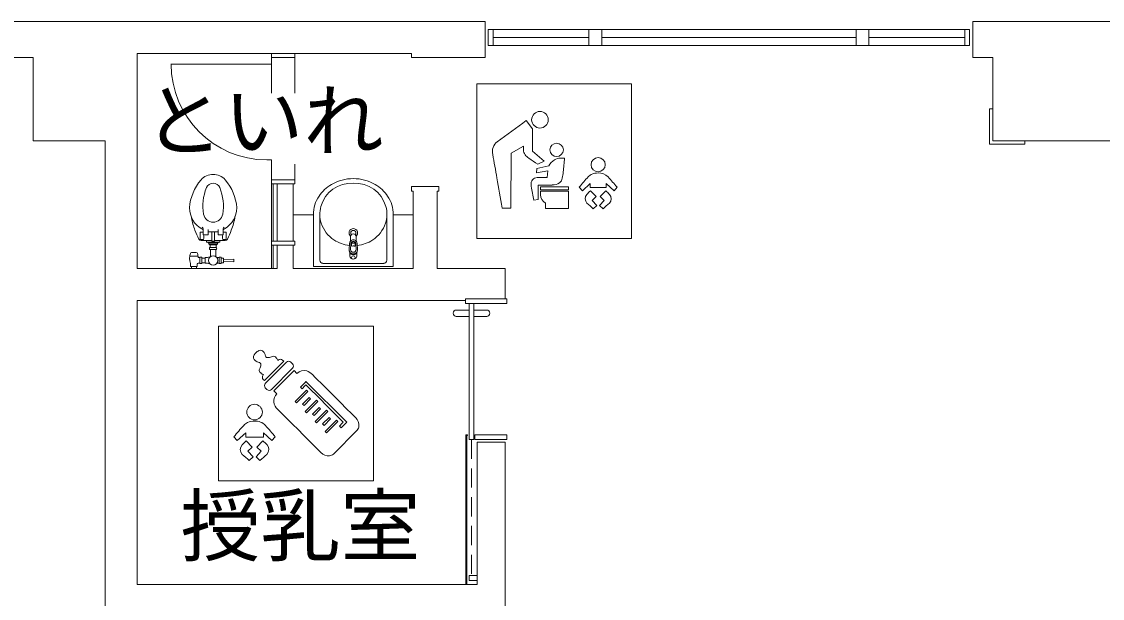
# Model space of a CAD drawing. Units: millimetres, scale not verified. Extents: x -9667 to 46333, y -21730 to 17470.
# Drawn here: x 31902 to 38660, y 7188 to 10794 of the extents above; entities that cross this region are included whole.
import ezdxf
from ezdxf.enums import TextEntityAlignment as Align

# ---------------------------------------------------------------- set-up
doc = ezdxf.new("R2010")
doc.units = ezdxf.units.MM
doc.header["$LTSCALE"] = 100
doc.linetypes.add('DASHED1', pattern=[1.8, 1.2, -0.6])
for name, color, linetype, lineweight in [('0-8', 7, 'Continuous', 18), ('1-0', 7, 'Continuous', 18), ('2-0', 7, 'Continuous', 18)]:
    doc.layers.add(name, color=color, linetype=linetype, lineweight=lineweight)
doc.styles.add('HGｺﾞｼｯｸE', font='')
doc.styles.get('HGｺﾞｼｯｸE').set_extended_font_data('HGｺﾞｼｯｸE')

msp = doc.modelspace()

# ---------------------------------------------------------------- linework, layer by layer
at = {"layer": '1-0'}
for p, q in [((34799.8, 10793.8), (29799.8, 10793.8)), ((34799.8, 10793.8), (34799.8, 10568.8)), ((44649.8, 10793.8), (37849.8, 10793.8)), ((37849.8, 10568.8), (37849.8, 10793.8)), ((34849.8, 10743.8), (34819.8, 10743.8)), ((34819.8, 10743.8), (34819.8, 10643.8)), ((34849.8, 10743.8), (35449.8, 10743.8)), ((34849.8, 10693.8), (35449.8, 10693.8)), ((35449.8, 10743.8), (35449.8, 10643.8)), ((35449.8, 10743.8), (35529.8, 10743.8)), ((35529.8, 10743.8), (35529.8, 10643.8)), ((35529.8, 10743.8), (37119.8, 10743.8)), ((35529.8, 10693.8), (37119.8, 10693.8)), ((37119.8, 10743.8), (37119.8, 10643.8)), ((37119.8, 10743.8), (37199.8, 10743.8)), ((37199.8, 10743.8), (37199.8, 10643.8)), ((37199.8, 10743.8), (37799.8, 10743.8)), ((37199.8, 10693.8), (37799.8, 10693.8)), ((37799.8, 10743.8), (37829.8, 10743.8)), ((37829.8, 10743.8), (37829.8, 10643.8)), ((34849.8, 10643.8), (35449.8, 10643.8)), ((35449.8, 10643.8), (35529.8, 10643.8)), ((35529.8, 10643.8), (37119.8, 10643.8)), ((37199.8, 10643.8), (37119.8, 10643.8)), ((37199.8, 10643.8), (37799.8, 10643.8)), ((31974.8, 10568.8), (29799.8, 10568.8)), ((31974.8, 10568.8), (31974.8, 10048.8)), ((32624.8, 10593.8), (34340.2, 10593.8)), ((32624.8, 10593.8), (32624.8, 9251)), ((33464.8, 10568.8), (33464.8, 10593.8)), ((33464.8, 10346.5), (33464.8, 10593.8)), ((33464.8, 10528.8), (33464.8, 10568.8)), ((33609.8, 10568.8), (33464.8, 10568.8)), ((33609.8, 10568.8), (33609.8, 10593.8)), ((33609.8, 10568.8), (33609.8, 10346.5)), ((34340.2, 10568.8), (34340.2, 10593.8)), ((34340.2, 10568.8), (34799.8, 10568.8)), ((37849.8, 10568.8), (37974.8, 10568.8)), ((37974.8, 10568.8), (37974.8, 10048.8)), ((33437.2, 10528.8), (32834.8, 10528.8)), ((33464.8, 10528.8), (33437.2, 10528.8)), ((37954.8, 10248.8), (37954.8, 10028.8)), ((37974.8, 10248.8), (37954.8, 10248.8)), ((32425.2, 10048.8), (31974.8, 10048.8)), ((32425.2, 10048.8), (32425.2, 7448.8)), ((38174.8, 10028.8), (37954.8, 10028.8)), ((39547.1, 10048.8), (37974.8, 10048.8)), ((38174.8, 10048.8), (38174.8, 10028.8)), ((33464.8, 9803.8), (33464.8, 9902.9)), ((33609.8, 9902.9), (33609.8, 9803.8)), ((33464.8, 9778.8), (33464.8, 9803.8)), ((33609.8, 9803.8), (33464.8, 9803.8)), ((33609.8, 9778.8), (33609.8, 9803.8)), ((33609.8, 9778.8), (33464.8, 9778.8)), ((33474.8, 9421), (33474.8, 9778.8)), ((33499.8, 9421), (33499.8, 9778.8)), ((33599.8, 9421), (33599.8, 9778.8)), ((34340.2, 9763.8), (34510.2, 9763.8)), ((34340.2, 9763.8), (34340.2, 9733.8)), ((34340.2, 9733.8), (34350.2, 9733.8)), ((34350.2, 9733.8), (34350.2, 9251)), ((34500.2, 9733.8), (34510.2, 9733.8)), ((34500.2, 9733.8), (34500.2, 9251)), ((34510.2, 9763.8), (34510.2, 9733.8)), ((33599.8, 9585.8), (33726.5, 9585.8)), ((33726.5, 9587.7), (33726.5, 9262.8)), ((33766.5, 9589.7), (33766.5, 9302.8)), ((34186.3, 9589.7), (34186.3, 9302.8)), ((34226.3, 9587.7), (34226.3, 9262.8)), ((34226.3, 9585.8), (34350.2, 9585.8)), ((33017.8, 9477.9), (33017.8, 9446)), ((33017.8, 9477.9), (33036.8, 9477.9)), ((33036.8, 9460), (33036.8, 9497.9)), ((33068.8, 9460), (33068.8, 9493.4)), ((33068.8, 9480.5), (33130.8, 9480.5)), ((33092.3, 9421.2), (33092.3, 9479)), ((33107.3, 9421.2), (33107.3, 9479)), ((33130.8, 9460), (33130.8, 9493.4)), ((33162.8, 9460), (33162.8, 9497.9)), ((33162.8, 9477.9), (33181.8, 9477.9)), ((33181.8, 9477.9), (33181.8, 9446)), ((33092.3, 9426), (33024.2, 9426)), ((33036.8, 9460), (33068.8, 9460)), ((33057.8, 9426), (33057.8, 9416)), ((33141.8, 9416), (33057.8, 9416)), ((33068.8, 9416), (33068.8, 9410.2)), ((33068.8, 9410.2), (33130.8, 9410.2)), ((33073.3, 9410.2), (33073.3, 9402.7)), ((33126.3, 9402.7), (33073.3, 9402.7)), ((33077.3, 9402.7), (33077.3, 9398)), ((33077.3, 9398), (33122.3, 9398)), ((33080.8, 9381.5), (33080.8, 9398)), ((33107.3, 9421.2), (33092.3, 9421.2)), ((33107.3, 9426), (33175.4, 9426)), ((33118.8, 9381.5), (33118.8, 9398)), ((33122.3, 9402.7), (33122.3, 9398)), ((33126.3, 9410.2), (33126.3, 9402.7)), ((33162.8, 9460), (33130.8, 9460)), ((33130.8, 9416), (33130.8, 9410.2)), ((33141.8, 9426), (33141.8, 9416)), ((33609.8, 9421), (33464.8, 9421)), ((33609.8, 9396), (33464.8, 9396)), ((33474.8, 9251), (33474.8, 9396)), ((33499.8, 9251), (33499.8, 9396)), ((33609.8, 9421), (33609.8, 9396)), ((33950.5, 9370.2), (33952.5, 9407.3)), ((33959, 9449.9), (33958.6, 9421.9)), ((33959.5, 9369), (33961.5, 9406.7)), ((33964.8, 9393.7), (33965.5, 9406.5)), ((33987.3, 9406.5), (33988, 9393.7)), ((33991.3, 9406.7), (33993.3, 9369)), ((33994.2, 9421.9), (33993.8, 9449.9)), ((34002.3, 9370.1), (34000.3, 9407.3)), ((32953.5, 9327), (33006.1, 9327)), ((32988.5, 9351.5), (32971.1, 9351.5)), ((33119.6, 9381.5), (33080, 9381.5)), ((33119.6, 9369.5), (33080, 9369.5)), ((33084, 9325.3), (33084, 9369.5)), ((33115.7, 9325.2), (33115.7, 9369.5)), ((33954, 9352.7), (33954, 9326.9)), ((33998.8, 9328.3), (33998.8, 9352.7)), ((33000.8, 9263), (32958.8, 9263)), ((32963.6, 9251), (32963.6, 9263)), ((32996.1, 9251), (32996.1, 9263)), ((33000.8, 9274.8), (33000.8, 9263)), ((33005.2, 9283), (33017.1, 9283)), ((33006.8, 9319), (33017.1, 9319)), ((33017.1, 9320.5), (33029.1, 9320.5)), ((33017.1, 9320.5), (33017.1, 9281.5)), ((33017.1, 9281.5), (33029.1, 9281.5)), ((33029.1, 9320.5), (33029.1, 9281.5)), ((33029.1, 9316), (33049.8, 9316)), ((33029.1, 9286), (33049.8, 9286)), ((33049.8, 9318.5), (33056.2, 9318.5)), ((33049.8, 9283.5), (33049.8, 9318.5)), ((33049.8, 9283.5), (33056.2, 9283.5)), ((33137.4, 9319), (33122.5, 9319)), ((33137.4, 9283), (33122.5, 9283)), ((33137.4, 9320.5), (33149.4, 9320.5)), ((33137.4, 9281.5), (33137.4, 9320.5)), ((33137.4, 9281.5), (33149.4, 9281.5)), ((33149.4, 9320.5), (33149.4, 9281.5)), ((33164.6, 9315.2), (33149.4, 9315.2)), ((33164.6, 9286.7), (33149.4, 9286.7)), ((33164.6, 9286.7), (33164.6, 9315.2)), ((33230, 9309), (33164.6, 9306.3)), ((33230, 9293), (33164.6, 9295.7)), ((33230, 9309), (33230, 9293)), ((34226.3, 9262.8), (33726.5, 9262.8)), ((33976.4, 9282.8), (33786.5, 9282.8)), ((33874, 9262.8), (33891.1, 9262.8)), ((33891.1, 9262.8), (33911.7, 9262.8)), ((33891.4, 9262.8), (33911.4, 9262.8)), ((33911.7, 9262.8), (33928.9, 9262.8)), ((33976.4, 9282.8), (34166.3, 9282.8)), ((34041.4, 9262.8), (34061.4, 9262.8)), ((33499.8, 9251), (32624.8, 9251)), ((34925.3, 9251), (34500.2, 9251)), ((34925.3, 9061), (34925.3, 9251)), ((34676.9, 9061), (34676.9, 9031)), ((34861.6, 9061), (34676.9, 9061)), ((34861.6, 9061), (34935.3, 9061)), ((34935.3, 9061), (34935.3, 9031)), ((34676.9, 9051), (32625.2, 9051)), ((32625.2, 9051), (32625.2, 7276)), ((34620.1, 8991), (34700.1, 8991)), ((34800.1, 9031), (34676.9, 9031)), ((34737, 9031), (34696.9, 9031)), ((34730.1, 9031), (34700.1, 9031)), ((34730.1, 9031), (34730.1, 8181)), ((34810.1, 8991), (34730.1, 8991)), ((34800.1, 9031), (34935.3, 9031)), ((34620.1, 8951), (34700.1, 8951)), ((34810.1, 8951), (34730.1, 8951)), ((34680.1, 8211), (34680.1, 7276)), ((34690.1, 8211), (34680.1, 8211)), ((34685.1, 8206), (34685.1, 7276)), ((34730.1, 8181), (34700.1, 8181)), ((34735.1, 8211), (34735.1, 8180.9)), ((34800.1, 8211), (34735.1, 8211)), ((34903.4, 8180.9), (34735.1, 8180.9)), ((34800.1, 8211), (34935.3, 8211)), ((34903.4, 8180.9), (34935.3, 8181)), ((34935.3, 8181), (34935.3, 8211)), ((34750.2, 8166), (34750.2, 7276)), ((34925.2, 8165.9), (34750.2, 8166)), ((34925.2, 8165.9), (34925.2, 3851.8)), ((32425.2, 7448.8), (32425.2, 6498.4)), ((34700.1, 7331), (34700.1, 7301)), ((34750.1, 7331), (34700.1, 7331)), ((34750.1, 7301), (34700.1, 7301)), ((34750.2, 7276), (32625.2, 7276))]:
    msp.add_line(p, q, dxfattribs=at)
at = {"layer": '1-0', "linetype": 'DASHED1'}
msp.add_line((34715.1, 8181), (34715.1, 7331), dxfattribs=at)
at = {"layer": '1-0'}
for points in [[(34819.8, 10643.8), (34849.8, 10643.8), (34849.8, 10743.8)], [(37829.8, 10643.8), (37799.8, 10643.8), (37799.8, 10743.8)], [(33464.8, 9251), (33464.8, 9928.8), (33434.8, 9928.8)], [(34350.2, 9251), (33599.8, 9251), (33599.8, 9396)], [(32954.4, 9298.7), (32958.8, 9281), (32958.8, 9263)], [(34700.1, 9031), (34700.1, 8908.9), (34700.1, 8181)], [(34690.1, 8211), (34690.1, 8206), (34685.1, 8206)]]:
    msp.add_lwpolyline(points, dxfattribs=at)
for centre, radius in [((33099.8, 9301), 28.9), ((33976.4, 9319.4), 11)]:
    msp.add_circle(centre, radius, dxfattribs=at)
for centre, radius, start, end in [((33437.2, 10528.8), 600, 180, 269.77553), ((33251, 9608.1), 300, 139.10399, 175.81099), ((33099.8, 9739), 100, 40.88799, 139.13799), ((32948.6, 9608.1), 300, 4.189, 40.88799), ((33976.4, 9542.7), 269.9, 89.99998, 120.2677), ((33976.4, 9542.7), 269.9, 59.73138, 89.99998), ((33335.6, 9641.8), 300, 157.60399, 189.90999), ((33099.8, 9739), 45, 22.396, 157.60399), ((32864.1, 9641.8), 300, 350.09, 22.396), ((33960.4, 9568.1), 239.9, 120.02498, 145.84998), ((33965.7, 9584.4), 199.9, 86.93166, 164.44998), ((33987.1, 9584.4), 199.9, 15.53998, 93.0683), ((33992.4, 9568.1), 239.9, 34.13998, 59.97398), ((33931.5, 9587.7), 204.9, 145.84998, 179.99998), ((34021.3, 9587.7), 204.9, 359.99998, 34.13998), ((33101.8, 9630), 150, 179.995, 241.411), ((33097.8, 9630), 150, 299.002, 0.00499), ((33946.5, 9589.7), 179.9, 164.44998, 198.38998), ((34006.3, 9589.7), 179.9, 341.59998, 15.53998), ((33319.8, 9625.3), 360, 189.338, 202.084), ((33099.8, 9600.6), 60.6, 189.911, 350.08899), ((32879.8, 9625.3), 360, 337.91599, 352.05899), ((33965.4, 9596.1), 199.9, 198.38998, 236.54997), ((33987.4, 9596.1), 199.9, 303.43997, 341.59998), ((33936.5, 9587.7), 249.9, 358.78998, 359.99998), ((33912.9, 9865.9), 1000, 202.084, 205.55499), ((33023.8, 9486.9), 13, 0, 61.411), ((33023.8, 9497.9), 13, 0, 59.349), ((33175.8, 9497.9), 13, 120.64999, 180), ((33177.8, 9485.7), 15, 119.00299, 180), ((32286.8, 9865.9), 1000, 334.44498, 337.91597), ((33976.4, 9472.8), 27, 309.93997, 230.03998), ((33976.4, 9449.7), 17.4, 0.73997, 179.24998), ((33976.4, 9472.8), 16.2, 319.20998, 220.77998), ((33024.2, 9441), 15, 205.55499, 270), ((33067.8, 9446), 50, 180, 195.312), ((33029.8, 9461), 30, 250.07199, 289.92799), ((32991.8, 9446), 50, 344.68799, 16.25999), ((33207.8, 9446), 50, 163.73999, 195.312), ((33169.8, 9461), 30, 250.07199, 289.92799), ((33175.4, 9441), 15, 270, 334.44499), ((33131.8, 9446), 50, 344.68799, 0), ((33976.4, 9612.7), 219.9, 236.54997, 263.56998), ((33976.4, 9406), 23.9, 138.24998, 176.78998), ((33976.4, 9406), 23.9, 41.73997, 138.24998), ((33976.4, 9405.9), 15, 3.07997, 176.90997), ((33967.8, 9393.5), 2.9, 176.95998, 286.44998), ((33976.4, 9406), 10.9, 2.77998, 177.20998), ((33969.7, 9393.8), 13.4, 102.91998, 108.42998), ((33976.4, 9364.6), 43.4, 77.06998, 102.91998), ((33985, 9393.5), 2.9, 253.53998, 3.02998), ((33983.1, 9393.8), 13.4, 71.55998, 77.06998), ((33976.4, 9406), 23.9, 3.19998, 41.73997), ((33976.4, 9612.7), 219.9, 276.41998, 303.43997), ((33072.3, 9307.2), 120, 170.52199, 174.256), ((33071.9, 9307.4), 120, 159.75, 170.58299), ((32980.2, 9282.1), 70, 97.46399, 107.37199), ((32979.4, 9282.1), 70, 72.62799, 82.536), ((32887.7, 9307.4), 120, 9.41699, 20.25), ((32887.4, 9307.2), 120, 5.62399, 9.478), ((33056.2, 9378.5), 60, 270, 299.39499), ((33085.3, 9375.5), 8, 131.40999, 228.59), ((33114.3, 9375.5), 8, 311.40999, 48.59), ((33980, 9368.6), 29.6, 176.83998, 188.63998), ((33977.4, 9368.2), 27, 188.63998, 200.32997), ((33977.4, 9368.2), 27, 200.32997, 210.87997), ((33972.3, 9361.6), 20.3, 187.74998, 194.61998), ((33975.4, 9362.4), 23.5, 194.61998, 204.18997), ((33975.4, 9362.4), 23.5, 204.18997, 212.77998), ((33976.3, 9332.2), 22.9, 193.26997, 256.61998), ((33977.9, 9368.5), 27.5, 210.87997, 229.19998), ((33974.9, 9362), 22.9, 212.77998, 230.28998), ((33975.1, 9358.1), 21.1, 204.20998, 220.30998), ((33975.9, 9358.7), 22.2, 220.30998, 236.51997), ((33975.2, 9368.2), 15.7, 176.90997, 179.99998), ((33969.4, 9368), 9.9, 179.19998, 183.55998), ((33976.3, 9368.5), 16.8, 183.55998, 207.51997), ((33976.4, 9366.7), 25.2, 229.19998, 269.98997), ((33976.4, 9363.9), 25.3, 230.28998, 271.67998), ((33974.9, 9367.8), 15.2, 207.51997, 229.17998), ((33976.2, 9359.3), 22.8, 236.51997, 253.76997), ((33976.5, 9369.7), 17.8, 229.17998, 270.02998), ((33976.4, 9364.2), 27.5, 81.57997, 106.46997), ((33976.3, 9359.5), 23.1, 253.76997, 333.94998), ((33976.2, 9367.6), 26.1, 270.44998, 292.05998), ((33976.5, 9368.9), 17, 270.02998, 295.85997), ((33976.4, 9364.3), 25.7, 271.67998, 293.71997), ((33976.4, 9363.9), 27.8, 73.58998, 81.57997), ((33976.3, 9332.2), 22.9, 284.60997, 350.18997), ((33976.3, 9369.4), 17.6, 295.85997, 315.45998), ((33976.6, 9366.4), 24.8, 292.05998, 314.66998), ((33976.9, 9363), 24.2, 293.71997, 310.77998), ((33977.5, 9368.2), 15.8, 315.45998, 3.07997), ((33977.1, 9362.8), 24, 310.77998, 326.46997), ((33974.6, 9368.5), 27.8, 314.66998, 339.86998), ((33978.2, 9362), 22.6, 326.46997, 335.69998), ((33978.2, 9362), 22.6, 335.69998, 352.30998), ((33974.6, 9368.5), 27.8, 339.86996, 3.14996), ((33012.6, 9313.2), 60, 174.256, 194.071), ((33005.1, 9277.4), 5, 165.92999, 211.41199), ((33005.2, 9278), 5, 90, 165.92999), ((33056.2, 9223.5), 60, 60.605, 90), ((33786.5, 9302.8), 19.9, 179.99998, 269.99998), ((34166.3, 9302.8), 19.9, 269.99998, 359.99998), ((34620.1, 8971), 20, 90.00134, 180.00031), ((34810.1, 8971), 20, 0.00031, 89.99927), ((34620.1, 8971), 20, 180.00031, 270.00134), ((34810.1, 8971), 20, 269.99927, 0.00031)]:
    msp.add_arc(centre, radius, start, end, dxfattribs=at)
at = {"layer": '2-0'}
for p, q in [((35297.3, 9940.4), (35271.5, 9940.4)), ((33426.1, 8532.5), (33558.5, 8665)), ((33505.9, 8678), (33503.9, 8676)), ((33541, 8670.5), (33533.9, 8678)), ((33586.4, 8665), (33596.6, 8654.5)), ((33415.2, 8587), (33413.1, 8585)), ((33596.6, 8627), (33464.4, 8494.5)), ((33778.5, 8424.5), (33680.1, 8522.5)), ((33436.2, 8494.5), (33426.1, 8504.5)), ((33851.5, 8090), (34000.9, 8240))]:
    msp.add_line(p, q, dxfattribs=at)
for points in [[(34747.7, 10405.4), (34747.7, 9437.9), (35715.9, 9437.9), (35715.9, 10405.4)], [(35320.8, 9761.4), (35146.4, 9761.4), (35146.4, 9741.9), (35320.8, 9741.9)], [(33134.1, 8890.5), (33134.1, 7922.5), (34102.2, 7922.5), (34102.2, 8890.5)], [(33613.1, 8419.5), (33683.9, 8490.5), (33692.9, 8481.5), (33621.9, 8411)], [(33699.9, 8444), (33708.9, 8435), (33668.2, 8395), (33659.5, 8403.5)], [(33675.6, 8357), (33746.5, 8428), (33755, 8419), (33684.4, 8348.5)], [(33762.5, 8381.5), (33771.2, 8372.5), (33730.7, 8332.5), (33721.9, 8341)], [(33737.8, 8294.5), (33808.9, 8365.5), (33817.9, 8356.5), (33746.8, 8286)], [(33825, 8319), (33833.5, 8310.5), (33793.3, 8270), (33784.4, 8279)], [(33800.5, 8232), (33871.6, 8303), (33880.1, 8294.5), (33809.2, 8223.5)]]:
    msp.add_lwpolyline(points, close=True, dxfattribs=at)
for points in [[(35129.2, 9902.4), (35170, 9922.4), (35096, 9984.4), (35096, 10123.4), (35057.9, 10175.9)], [(34906.1, 9628.4), (34961.8, 9628.4), (34962.8, 9970.9), (35039.4, 10014.9), (35039.4, 9991.4)], [(35197.9, 9891.9), (35123, 9875.9), (35121.7, 9848.9), (35193.3, 9861.4), (35187.5, 9819.4), (35132.8, 9819.4)], [(35105.6, 9676.9), (35132.8, 9682.4), (35132.8, 9772.4), (35218.9, 9772.4)], [(35177.8, 9658.9), (35177.8, 9626.4), (35320.8, 9626.4), (35320.8, 9733.9), (35146.4, 9733.9), (35146.4, 9711.4)], [(35389.4, 9758.4), (35408.4, 9736.9), (35457.4, 9781.4), (35457.4, 9756.9), (35557.4, 9756.9)], [(35476.8, 9624.4), (35498.9, 9643.9), (35469.9, 9676.4), (35494.1, 9700.4), (35459.8, 9736.4)], [(35537.8, 9624.4), (35515.7, 9643.9), (35544.6, 9676.4), (35520.2, 9700.4), (35554.8, 9736.4)], [(35557.4, 9756.9), (35557.4, 9781.4), (35606.2, 9736.9), (35625.3, 9758.4)], [(33413.1, 8557), (33420.6, 8550), (33541, 8670.5)], [(33624, 8594), (33605.8, 8612), (33478.9, 8485.5), (33497.2, 8467)], [(33655.9, 8498.5), (33645, 8509), (33674.6, 8538.5), (33680.1, 8544), (33934.7, 8289.5)], [(33934.7, 8289.5), (33899.6, 8254.5), (33889, 8265)], [(33229.5, 8198.5), (33250.3, 8174.5), (33304.1, 8223), (33304.1, 8196.5), (33413.7, 8196.5)], [(33413.7, 8196.5), (33413.7, 8223), (33467.3, 8174.5), (33488.3, 8198.5)], [(33325.3, 8051), (33349.5, 8072.5), (33317.7, 8108.5), (33344.4, 8134.5), (33306.7, 8174)], [(33392.3, 8051), (33368, 8072.5), (33399.7, 8108.5), (33373.1, 8134.5), (33411, 8174)]]:
    msp.add_lwpolyline(points, dxfattribs=at)
for centre, radius, start, end in [((35145.4, 10178.1), 54.4, 92.2843, 178.04404), ((35141, 10178), 54.5, 2.01317, 87.71334), ((90383.5, -65828), 94008.1, 126.05197, 126.18948), ((35145, 10181.9), 54, 182.11101, 268.10893), ((35141.3, 10182.1), 54.2, 271.9728, 357.7524), ((34923.2, 9981.8), 77.4, 127.81222, 193.70402), ((35248.8, 9990.3), 43.7, 91.91455, 177.81326), ((35245.8, 9990.3), 43.7, 2.14286, 88.06141), ((28298.5, 8742.7), 6662.2, 9.27508, 10.5585), ((35085.8, 9991.9), 46.4, 180.54511, 220.18338), ((35128.9, 10020.3), 97.9, 216.57705, 235.66955), ((36569.7, 12123.2), 2647, 235.58802, 237.03185), ((35248.8, 9993.7), 43.7, 182.24629, 268.02589), ((35271.9, 9870.5), 70, 90.30089, 121.79712), ((35245.7, 9993.7), 43.8, 272.05771, 357.73802), ((32131.4, 10217.3), 3178.1, 353.44424, 355.00266), ((35509, 9897.9), 46.6, 91.95145, 178.04855), ((35505.5, 9898), 46.4, 1.73056, 87.62927), ((35285.7, 9843.4), 100.3, 120.38209, 151.06836), ((35509, 9901.5), 46.6, 182.5594, 268.08077), ((35505.7, 9901.2), 46.3, 272.18964, 357.81036), ((-43443.4, -3798.4), 79491.7, 9.72437, 9.86188), ((35126.5, 9780), 38.8, 128.42893, 177.16156), ((35132.9, 9763.1), 56.3, 90.04063, 122.84013), ((35237.2, 9822.7), 46.5, 308.63015, 350.33339), ((34879.7, 9892.8), 410.8, 349.07572, 354.64377), ((36421.8, 8931.8), 1322.6, 137.57789, 141.31324), ((35496.4, 9779.2), 67.8, 118.08945, 138.63777), ((35506.6, 9744.7), 103.2, 89.53869, 114.10428), ((35513.1, 9771), 77.1, 43.32358, 94.19779), ((29047.3, 4176.2), 8627.4, 40.31842, 40.89137), ((35160.3, 9775.5), 72.8, 174.89862, 188.70165), ((35903.6, 9881.1), 823.6, 188.14228, 194.35163), ((35220.8, 9852.8), 80.3, 268.60911, 304.36662), ((35774.5, 9387.7), 469.8, 132.06429, 136.0975), ((35241.9, 9390.3), 466.6, 43.8307, 47.88682), ((35207.2, 9712.1), 60.8, 180.62409, 241.06239), ((35467.6, 9686.6), 41.4, 139.59626, 222.90352), ((35547.1, 9686.5), 41.4, 317.24266, 40.56994), ((36422.9, 10766.4), 1482.9, 228.3427, 230.35946), ((34360.5, 11035.7), 1837.9, 309.83534, 311.46251), ((33424.3, 8666), 81, 134.79502, 147.1132), ((33413.2, 8680.4), 63, 116.01719, 136.81557), ((33395.9, 8716.9), 22.5, 53.12665, 117.28642), ((33384.1, 8703.2), 40.6, 27.59994, 51.57632), ((33337.1, 8678.3), 93.8, 16.17186, 27.71292), ((33378.7, 8696), 26.5, 148.00666, 236.13938), ((33404.2, 8734.5), 72.7, 236.42955, 256.11367), ((33383.7, 8650.2), 14.1, 359.2281, 77.59068), ((33327.1, 8655.1), 71, 332.21378, 355.89543), ((33440.4, 8706.7), 13.4, 189.54972, 240.8381), ((33442.3, 8713.1), 20, 245.02838, 281.0095), ((33407.2, 8854.8), 165.9, 283.56902, 292.04493), ((33476.7, 8680.7), 21.6, 34.8098, 109.63421), ((33408.6, 8633.8), 104.3, 23.83851, 34.55646), ((33519.9, 8662.7), 20.7, 47.5377, 132.4623), ((33572.5, 8650), 20.4, 46.96136, 133.03864), ((33581.9, 8640.7), 20.1, 316.80277, 43.19723), ((33409.1, 8614.5), 20.7, 158.72841, 215.30459), ((33432.6, 8637.6), 53.6, 221.01811, 251.02881), ((33428.5, 8571), 20.8, 137.77685, 222.22315), ((33667.8, 8554.6), 58.9, 73.01536, 138.10546), ((33645.9, 8512.2), 106.2, 44.73582, 68.39479), ((12082.3, -13309.9), 30785.1, 44.62885, 45.33931), ((33441.8, 8518.5), 21, 138.28632, 221.71368), ((34365.6, 7807), 990.9, 133.7768, 135.74772), ((33450.3, 8509.7), 20.8, 227.30888, 312.69112), ((33547.3, 8421.5), 67.7, 137.77383, 230.26376), ((33360.6, 8351), 51, 91.78722, 177.80498), ((33357.1, 8351.2), 50.8, 1.95289, 87.87144), ((27819.3, 2341.5), 8515.5, 44.30519, 45.58861), ((33360.8, 8355.2), 51.2, 182.45315, 267.95465), ((33356.9, 8354.9), 51, 272.33708, 357.83858), ((-22506.8, -47983.9), 79453.9, 44.89967, 45.17469), ((33942, 8267.8), 69.5, 358.05708, 44.96913), ((34584.1, 7097.4), 1745.6, 137.79906, 140.89284), ((33346.8, 8220.6), 74.6, 116.32109, 138.57334), ((33358.8, 8179.4), 117.1, 89.90806, 112.61428), ((33365.2, 8212.7), 84, 42.97881, 94.26719), ((27691.4, 3262.5), 7613.7, 40.41392, 41.12439), ((32199.8, 9957.8), 2391.5, 314.94042, 315.76547), ((33974.2, 8266.1), 37.4, 315.61734, 359.04724), ((33315, 8119.2), 45.2, 139.65768, 222.82475), ((33625.5, 7821.5), 475.3, 132.13391, 136.53369), ((33077.6, 7808.8), 494.5, 43.39287, 47.60936), ((33402.7, 8119.1), 45.1, 317.11054, 40.59794), ((34356.9, 9288.7), 1611.3, 228.15133, 230.19101), ((32055.4, 9642.1), 2078.2, 310.03816, 311.6195), ((33824.2, 8151), 71.6, 225.41974, 273.14414), ((33824.6, 8118.6), 39.3, 275.21719, 313.20769)]:
    msp.add_arc(centre, radius, start, end, dxfattribs=at)

# ---------------------------------------------------------------- texts
at = {"layer": '0-8', "style": 'HGｺﾞｼｯｸE'}
for s, p in [('といれ', (32664.7, 9882)), ('授乳室', (32895.8, 7349.9))]:
    msp.add_text(s, height=366.6, dxfattribs=at).set_placement(p, align=Align.BOTTOM_LEFT)

doc.saveas('drawing.dxf')
